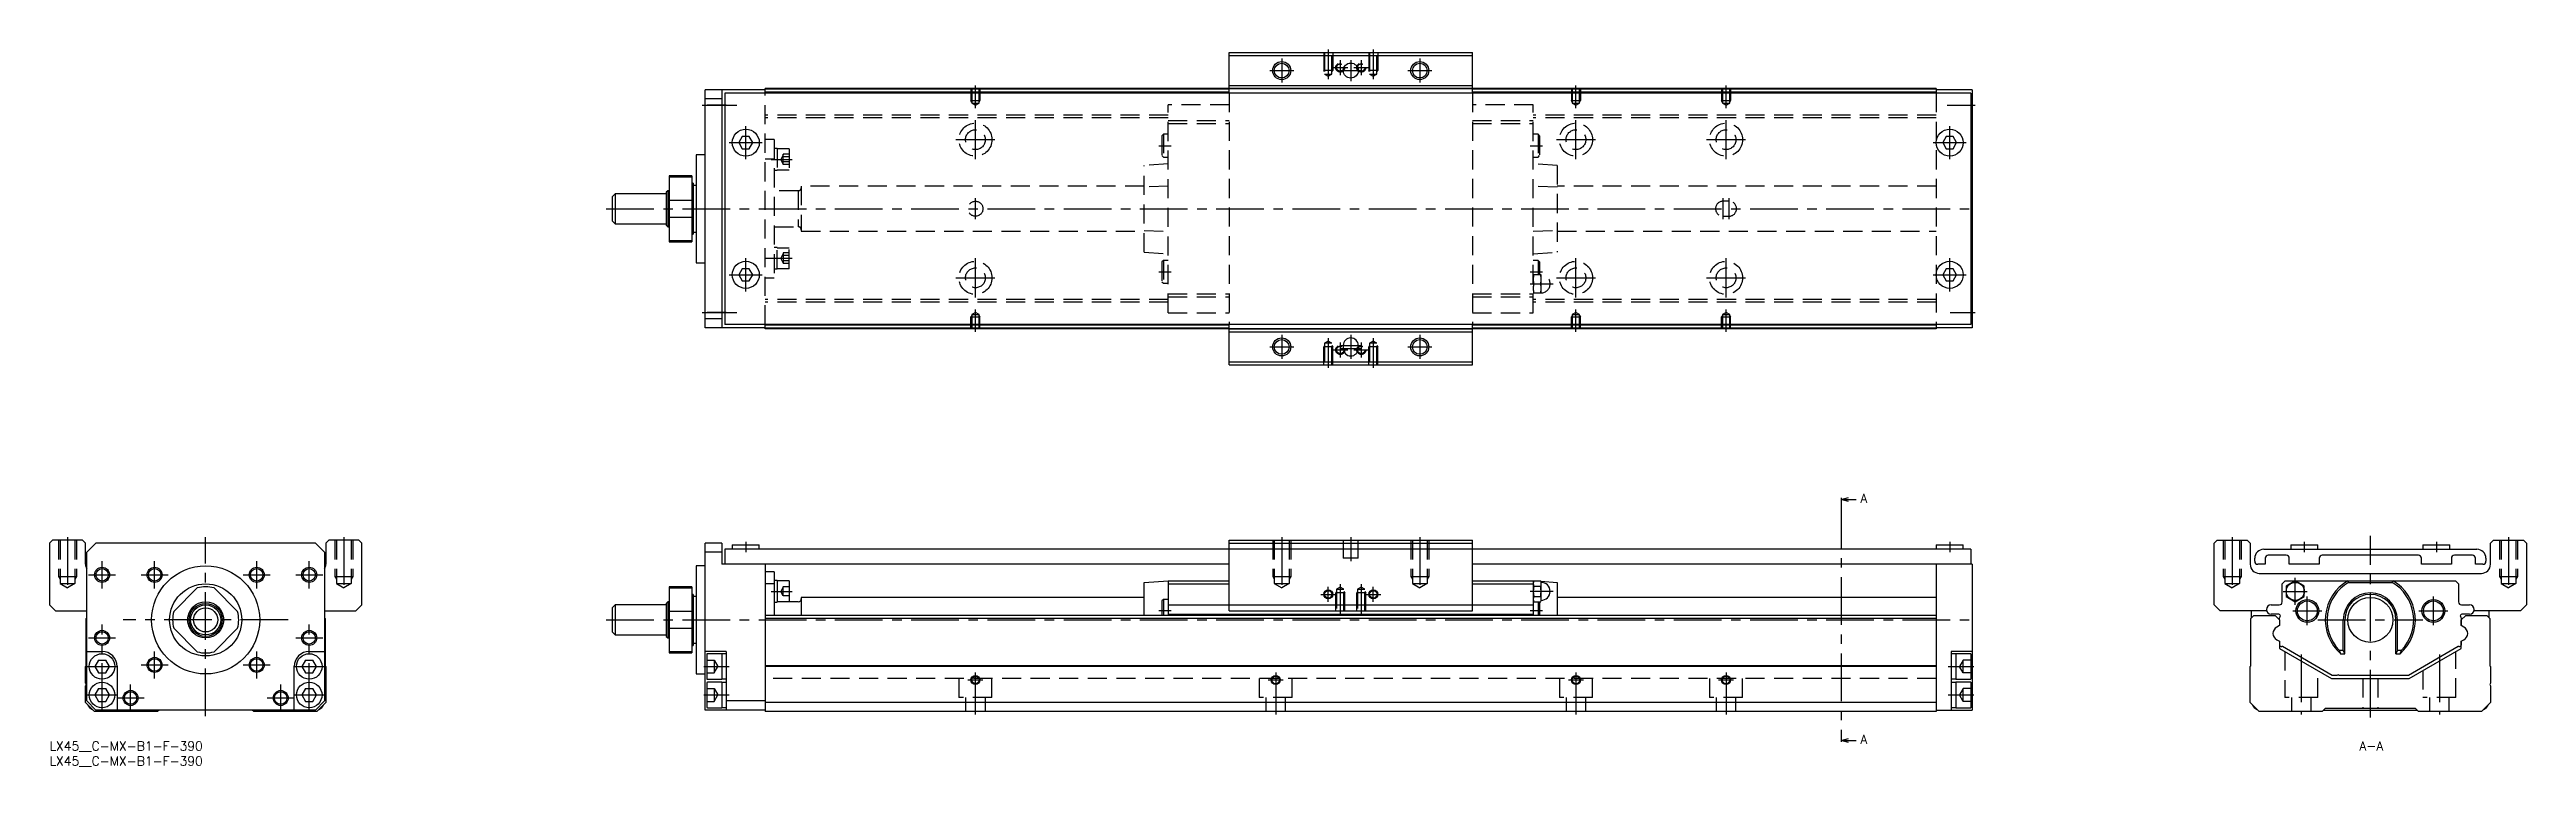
# Model space of a CAD drawing. Extents: x 0 to 825, y -8 to 230.
import ezdxf

# ---------------------------------------------------------------- set-up
doc = ezdxf.new("R2010")
doc.units = 0
doc.header["$LTSCALE"] = 0.5
doc.linetypes.add('CENTER', pattern=[50.8, 31.75, -6.35, 6.35, -6.35])
doc.linetypes.add('DASHED', pattern=[19.05, 12.7, -6.35])
for name, color, linetype in [('MSM_CENTER', 1, 'CENTER'), ('MSM_CONTINUOUS', 7, 'CONTINUOUS'), ('MSM_DASHED', 4, 'DASHED'), ('MSM_NARROW', 5, 'CONTINUOUS'), ('MSM_PART_NUMBER', 7, 'CONTINUOUS')]:
    doc.layers.add(name, color=color, linetype=linetype)
doc.styles.get("Standard").update_dxf_attribs({"font": 'txt.shx', "height": 3, "bigfont": 'bigfont.shx'})

# ---------------------------------------------------------------- blocks, each defined once
blk = doc.blocks.new('*U2')
at = {"layer": 'MSM_PART_NUMBER'}
blk.add_text('LX45__C-MX-B1-F-390', height=3, dxfattribs=at).set_placement((0, -3))
blk = doc.blocks.new('*U3')
at = {"layer": 'MSM_PART_NUMBER'}
blk.add_text('LX45__C-MX-B1-F-390', height=3, dxfattribs=at).set_placement((0, -8))

msp = doc.modelspace()

# ---------------------------------------------------------------- linework, layer by layer
at = {"layer": 'MSM_CENTER'}
for p, q in [((406.4, 223.38), (414.4, 223.38)), ((410.4, 227.38), (410.4, 219.38)), ((425.9, 230.38), (425.9, 220.47)), ((427.4, 224.38), (432.4, 224.38)), ((429.9, 226.88), (429.9, 221.88)), ((429.9, 223.38), (436.9, 223.38)), ((433.4, 226.88), (433.4, 219.88)), ((434.4, 224.38), (439.4, 224.38)), ((436.9, 226.88), (436.9, 221.88)), ((440.9, 230.38), (440.9, 220.47)), ((452.4, 223.38), (460.4, 223.38)), ((456.4, 227.38), (456.4, 219.38)), ((308.4, 210.87), (308.4, 218.38)), ((508.4, 210.87), (508.4, 218.38)), ((558.4, 210.87), (558.4, 218.38)), ((217.4, 211.88), (228.9, 211.88)), ((308.4, 193.88), (308.4, 206.88)), ((508.4, 193.88), (508.4, 206.88)), ((558.4, 193.88), (558.4, 206.88)), ((632.07, 211.88), (641.4, 211.88)), ((226.4, 199.38), (237.4, 199.38)), ((231.9, 193.88), (231.9, 204.88)), ((301.9, 200.38), (314.9, 200.38)), ((369.5, 198.38), (373.6, 198.38)), ((493.2, 198.38), (497.3, 198.38)), ((501.9, 200.38), (514.9, 200.38)), ((551.9, 200.38), (564.9, 200.38)), ((627.4, 199.38), (638.4, 199.38)), ((632.9, 193.88), (632.9, 204.88)), ((240.4, 193.83), (247.4, 193.83)), ((185.4, 177.38), (642.4, 177.38)), ((308.4, 173.88), (308.4, 180.88)), ((557.4, 173.88), (557.4, 180.88)), ((559.4, 173.88), (559.4, 180.88)), ((231.9, 149.88), (231.9, 160.88)), ((240.4, 160.92), (247.4, 160.92)), ((308.4, 147.88), (308.4, 160.88)), ((508.4, 147.88), (508.4, 160.88)), ((558.4, 147.88), (558.4, 160.88)), ((632.9, 149.88), (632.9, 160.88)), ((226.4, 155.38), (237.4, 155.38)), ((301.9, 154.38), (314.9, 154.38)), ((369.5, 156.38), (373.6, 156.38)), ((493.2, 156.38), (497.3, 156.38)), ((493.2, 152.38), (500.8, 152.38)), ((501.9, 154.38), (514.9, 154.38)), ((551.9, 154.38), (564.9, 154.38)), ((627.4, 155.38), (638.4, 155.38)), ((217.4, 142.88), (228.9, 142.88)), ((308.4, 136.38), (308.4, 143.89)), ((508.4, 136.38), (508.4, 143.89)), ((558.4, 136.38), (558.4, 143.89)), ((633.07, 142.88), (641.4, 142.88)), ((410.4, 135.38), (410.4, 127.38)), ((425.9, 134.29), (425.9, 124.38)), ((429.9, 132.88), (429.9, 127.88)), ((433.4, 135.38), (433.4, 127.38)), ((436.9, 132.88), (436.9, 127.88)), ((440.9, 134.29), (440.9, 124.38)), ((456.4, 135.38), (456.4, 127.38)), ((406.4, 131.38), (414.4, 131.38)), ((427.4, 130.38), (432.4, 130.38)), ((429.9, 131.88), (436.9, 131.88)), ((429.9, 130.88), (436.9, 130.88)), ((434.4, 130.38), (439.4, 130.38)), ((452.4, 131.38), (460.4, 131.38)), ((596.74, 80.12), (596.74, 0.88)), ((6, 68), (6, 50.25)), ((52, 8.5), (52, 68)), ((98, 68), (98, 50.25)), ((231.9, 66.5), (231.9, 63)), ((410.4, 68), (410.4, 50.18)), ((433.4, 68), (433.4, 60)), ((456.4, 68), (456.4, 50.18)), ((632.9, 66.5), (632.9, 63)), ((727, 68), (727, 50.18)), ((751, 66.5), (751, 63)), ((773, 8), (773, 68.5)), ((795, 66.5), (795, 63)), ((819, 68), (819, 50.18)), ((17.5, 51), (17.5, 60)), ((35, 51), (35, 60)), ((69, 51), (69, 60)), ((86.5, 51), (86.5, 60)), ((13, 55.5), (22, 55.5)), ((30.5, 55.5), (39.5, 55.5)), ((64.5, 55.5), (73.5, 55.5)), ((82, 55.5), (91, 55.5)), ((240.4, 50), (247.4, 50)), ((425.9, 46.5), (425.9, 51.5)), ((429.9, 52.41), (429.9, 42.5)), ((436.9, 52.41), (436.9, 42.5)), ((440.9, 46.5), (440.9, 51.5)), ((500.8, 50), (493.2, 50)), ((744, 50), (752, 50)), ((748, 45.54), (748, 54.46)), ((373.6, 43.5), (369.5, 43.5)), ((423.4, 49), (428.4, 49)), ((438.4, 49), (443.4, 49)), ((497.3, 43.5), (493.2, 43.5)), ((747.2, 43.5), (756.8, 43.5)), ((752, 38.7), (752, 48.3)), ((789.2, 43.5), (798.8, 43.5)), ((794, 38.7), (794, 48.3)), ((13, 34.5), (22, 34.5)), ((17.5, 10.25), (17.5, 39)), ((79.5, 40.5), (24.5, 40.5)), ((82, 34.5), (91, 34.5)), ((86.5, 10.25), (86.5, 39)), ((185.4, 40.5), (642.4, 40.5)), ((755.5, 40.5), (790.5, 40.5)), ((12.25, 25), (22.75, 25)), ((30.5, 25.5), (39.5, 25.5)), ((35, 21), (35, 30)), ((64.5, 25.5), (73.5, 25.5)), ((69, 21), (69, 30)), ((81.25, 25), (91.75, 25)), ((217.9, 25), (226.4, 25)), ((632.4, 25), (640.9, 25)), ((750, 28.97), (750, 9)), ((796, 28.97), (796, 9)), ((27, 10), (27, 19)), ((77, 10), (77, 19)), ((305.9, 20.5), (310.9, 20.5)), ((308.4, 9), (308.4, 23)), ((405.9, 20.5), (410.9, 20.5)), ((408.4, 23), (408.4, 9)), ((505.9, 20.5), (510.9, 20.5)), ((508.4, 23), (508.4, 9)), ((555.9, 20.5), (560.9, 20.5)), ((558.4, 23), (558.4, 9)), ((12.25, 15.5), (22.75, 15.5)), ((22.5, 14.5), (31.5, 14.5)), ((72.5, 14.5), (81.5, 14.5)), ((81.25, 15.5), (91.75, 15.5)), ((217.9, 15.5), (226.4, 15.5)), ((632.4, 15.5), (640.9, 15.5))]:
    msp.add_line(p, q, dxfattribs=at)
at = {"layer": 'MSM_CONTINUOUS'}
for p, q in [((392.9, 215.88), (392.9, 229.38)), ((392.9, 229.38), (473.9, 229.38)), ((392.9, 228.38), (473.9, 228.38)), ((473.9, 215.88), (473.9, 229.38)), ((238.4, 216.98), (218.4, 216.98)), ((218.4, 137.78), (218.4, 216.98)), ((223.9, 216.98), (223.9, 137.78)), ((639.9, 215.88), (224.9, 215.88)), ((224.9, 215.88), (224.9, 138.88)), ((628.4, 217.38), (238.4, 217.38)), ((238.4, 215.88), (238.4, 217.38)), ((392.9, 217.18), (238.4, 217.18)), ((392.9, 216.18), (238.4, 216.18)), ((392.9, 218.38), (473.9, 218.38)), ((392.9, 217.38), (473.9, 217.38)), ((628.4, 217.18), (473.9, 217.18)), ((628.4, 216.18), (473.9, 216.18)), ((628.4, 217.38), (628.4, 215.88)), ((640.4, 216.98), (628.4, 216.98)), ((639.9, 215.88), (639.9, 138.88)), ((640.4, 216.98), (640.4, 137.78)), ((223.9, 213.98), (218.4, 213.98)), ((230.74, 201.38), (229.59, 199.38)), ((229.59, 199.38), (230.74, 197.38)), ((233.05, 201.38), (230.74, 201.38)), ((234.2, 199.38), (233.05, 201.38)), ((233.05, 197.38), (234.2, 199.38)), ((631.74, 201.38), (630.59, 199.38)), ((630.59, 199.38), (631.74, 197.38)), ((634.05, 201.38), (631.74, 201.38)), ((635.2, 199.38), (634.05, 201.38)), ((634.05, 197.38), (635.2, 199.38)), ((215.4, 195.38), (215.4, 159.38)), ((218.4, 195.38), (215.4, 195.38)), ((230.74, 197.38), (233.05, 197.38)), ((631.74, 197.38), (634.05, 197.38)), ((188.4, 182.38), (187.4, 181.38)), ((188.4, 182.38), (188.4, 172.38)), ((205.4, 182.38), (188.4, 182.38)), ((205.9, 183.38), (205.4, 182.88)), ((205.4, 182.88), (205.4, 171.88)), ((205.9, 183.38), (205.9, 171.38)), ((206.4, 183.38), (205.9, 183.38)), ((213.9, 188.38), (206.4, 188.38)), ((206.4, 188.38), (206.4, 166.38)), ((206.4, 188.01), (213.9, 188.01)), ((213.9, 188.38), (213.9, 166.38)), ((214.4, 185.88), (213.9, 185.88)), ((214.4, 185.88), (214.4, 168.88)), ((215.4, 185.13), (214.4, 185.13)), ((187.4, 181.38), (187.4, 173.38)), ((187.4, 173.38), (188.4, 172.38)), ((213.9, 180.17), (206.4, 180.17)), ((206.4, 174.58), (213.9, 174.58)), ((188.4, 172.38), (205.4, 172.38)), ((205.4, 171.88), (205.9, 171.38)), ((205.9, 171.38), (206.4, 171.38)), ((213.9, 166.74), (206.4, 166.74)), ((206.4, 166.38), (213.9, 166.38)), ((213.9, 168.88), (214.4, 168.88)), ((214.4, 169.63), (215.4, 169.63)), ((215.4, 159.38), (218.4, 159.38)), ((230.74, 157.38), (229.59, 155.38)), ((233.05, 157.38), (230.74, 157.38)), ((234.2, 155.38), (233.05, 157.38)), ((631.74, 157.38), (630.59, 155.38)), ((634.05, 157.38), (631.74, 157.38)), ((635.2, 155.38), (634.05, 157.38)), ((229.59, 155.38), (230.74, 153.38)), ((230.74, 153.38), (233.05, 153.38)), ((233.05, 153.38), (234.2, 155.38)), ((630.59, 155.38), (631.74, 153.38)), ((631.74, 153.38), (634.05, 153.38)), ((634.05, 153.38), (635.2, 155.38)), ((223.9, 140.78), (218.4, 140.78)), ((238.4, 137.78), (218.4, 137.78)), ((639.9, 138.88), (224.9, 138.88)), ((238.4, 137.38), (238.4, 138.88)), ((392.9, 138.58), (238.4, 138.58)), ((392.9, 137.58), (238.4, 137.58)), ((628.4, 137.38), (238.4, 137.38)), ((392.9, 125.38), (392.9, 138.88)), ((392.9, 137.38), (473.9, 137.38)), ((392.9, 136.38), (473.9, 136.38)), ((473.9, 125.38), (473.9, 138.88)), ((628.4, 138.58), (473.9, 138.58)), ((628.4, 137.58), (473.9, 137.58)), ((628.4, 138.88), (628.4, 137.38)), ((640.4, 137.78), (628.4, 137.78)), ((392.9, 126.38), (473.9, 126.38)), ((392.9, 125.38), (473.9, 125.38)), ((430.9, 131.88), (430.9, 130.88)), ((435.9, 130.88), (435.9, 131.88)), ((596.74, 80.62), (599.24, 81.29)), ((596.74, 81.12), (596.74, 80.12)), ((596.74, 80.62), (601.74, 80.62)), ((599.24, 79.95), (596.74, 80.62)), ((1, 67), (0, 66)), ((0, 66), (0, 45.5)), ((11, 67), (1, 67)), ((12, 66), (11, 67)), ((12, 59), (12, 66)), ((15.4, 66), (12.4, 63)), ((88.6, 66), (15.4, 66)), ((91.6, 63), (88.6, 66)), ((93, 67), (92, 66)), ((92, 66), (92, 59)), ((103, 67), (93, 67)), ((104, 66), (103, 67)), ((104, 45.5), (104, 66)), ((223.9, 66), (218.4, 66)), ((218.4, 10.5), (218.4, 66)), ((223.9, 66), (223.9, 59)), ((392.9, 67), (473.9, 67)), ((392.9, 43.5), (392.9, 67)), ((392.9, 66), (473.9, 66)), ((473.9, 43.5), (473.9, 67)), ((721, 66), (722, 67)), ((721, 45.5), (721, 66)), ((722, 67), (732, 67)), ((732, 67), (733, 66)), ((733, 66), (733, 59)), ((813, 66), (814, 67)), ((813, 59), (813, 66)), ((814, 67), (824, 67)), ((824, 67), (825, 66)), ((825, 66), (825, 45.5)), ((12.4, 13.5), (12.4, 63)), ((91.6, 63), (91.6, 13.5)), ((218.4, 58.5), (215.4, 58.5)), ((215.4, 58.5), (215.4, 22.5)), ((223.9, 63), (218.4, 63)), ((392.9, 59), (223.9, 59)), ((224.9, 64), (224.9, 59)), ((639.9, 64), (224.9, 64)), ((227.4, 65.5), (227.4, 64)), ((227.4, 65.5), (236.4, 65.5)), ((236.4, 64), (236.4, 65.5)), ((238.4, 59), (238.4, 10)), ((640.4, 59), (473.9, 59)), ((628.4, 65.5), (628.4, 64)), ((628.4, 65.5), (637.4, 65.5)), ((628.4, 59), (628.4, 10)), ((637.4, 64), (637.4, 65.5)), ((639.9, 64), (639.9, 59)), ((640.4, 59), (640.4, 10.5)), ((734.5, 60), (734.5, 61)), ((738, 59), (735.5, 59)), ((737.5, 64), (808.5, 64)), ((738, 61), (738, 59)), ((745, 62), (739, 62)), ((746, 59), (746, 61)), ((756, 59), (746, 59)), ((746.5, 65.5), (755.5, 65.5)), ((746.5, 65.5), (746.5, 64)), ((755.5, 64), (755.5, 65.5)), ((756, 61), (756, 59)), ((789, 62), (757, 62)), ((790, 59), (790, 61)), ((800, 59), (790, 59)), ((790.5, 65.5), (799.5, 65.5)), ((790.5, 65.5), (790.5, 64)), ((799.5, 64), (799.5, 65.5)), ((800, 61), (800, 59)), ((807, 62), (801, 62)), ((808, 59), (808, 61)), ((810.5, 59), (808, 59)), ((811.5, 61), (811.5, 60)), ((41.36, 43.3), (49.2, 51.14)), ((54.8, 51.14), (62.64, 43.3)), ((213.9, 51.5), (206.4, 51.5)), ((206.4, 51.5), (206.4, 29.5)), ((206.4, 51.14), (213.9, 51.14)), ((213.9, 51.5), (213.9, 29.5)), ((241.4, 56.5), (238.4, 56.5)), ((241.4, 52.5), (238.4, 52.5)), ((241.4, 56.5), (241.4, 42)), ((242.4, 53.65), (241.4, 53.65)), ((242.4, 53.65), (242.4, 46.35)), ((246.4, 53.5), (242.4, 53.5)), ((246.4, 53.5), (246.4, 46.5)), ((364.6, 53), (372.6, 53.5)), ((364.6, 42), (364.6, 53)), ((372.6, 53.5), (392.9, 53.5)), ((372.6, 53.5), (372.6, 42)), ((372.6, 52.5), (392.9, 52.5)), ((473.9, 53.5), (494.2, 53.5)), ((473.9, 52.5), (494.2, 52.5)), ((494.2, 53.5), (494.77, 53.46)), ((494.2, 53.5), (494.2, 42)), ((494.32, 53.46), (494.2, 53)), ((494.2, 52.41), (494.2, 52.6)), ((494.32, 53.46), (496.67, 53.46)), ((494.32, 51.73), (496.67, 51.73)), ((496.8, 53), (496.67, 53.46)), ((496.7, 53.34), (502.2, 53)), ((496.8, 47), (496.8, 53)), ((502.2, 53), (502.2, 42)), ((736, 56), (810, 56)), ((743.65, 52.5), (744.65, 53.5)), ((743.65, 46.5), (743.65, 52.5)), ((744.65, 53.5), (801.35, 53.5)), ((748, 53.46), (745, 51.73)), ((745, 51.73), (745, 48.27)), ((751, 51.73), (748, 53.46)), ((751, 48.27), (751, 51.73)), ((765.51, 53.5), (765.76, 53)), ((765.76, 53), (780.23, 53)), ((780.23, 53), (780.48, 53.5)), ((801.35, 53.5), (802.35, 52.5)), ((802.35, 52.5), (802.35, 46.5)), ((0, 45.5), (2, 43.5)), ((2, 43.5), (12.4, 43.5)), ((91.6, 43.5), (102, 43.5)), ((102, 43.5), (104, 45.5)), ((188.4, 45.5), (187.4, 44.5)), ((187.4, 44.5), (187.4, 36.5)), ((205.4, 45.5), (188.4, 45.5)), ((188.4, 45.5), (188.4, 35.5)), ((205.9, 46.5), (205.4, 46)), ((205.4, 46), (205.4, 35)), ((206.4, 46.5), (205.9, 46.5)), ((205.9, 46.5), (205.9, 34.5)), ((213.9, 43.3), (206.4, 43.3)), ((214.4, 49), (213.9, 49)), ((214.4, 49), (214.4, 32)), ((215.4, 48.25), (214.4, 48.25)), ((628.4, 42), (238.4, 42)), ((241.4, 46.35), (242.4, 46.35)), ((249.4, 46.5), (242.4, 46.5)), ((250.4, 48), (250.4, 42)), ((364.6, 48), (250.4, 48)), ((371, 47.3), (370.5, 46.8)), ((370.5, 46.8), (370.5, 42)), ((372.6, 47.3), (371, 47.3)), ((371, 47.3), (371, 42)), ((372.6, 45.5), (494.2, 45.5)), ((372.6, 42.4), (494.2, 42.4)), ((392.9, 43.5), (473.9, 43.5)), ((494.2, 47), (494.32, 46.54)), ((494.32, 48.27), (496.67, 48.27)), ((494.32, 46.54), (496.67, 46.54)), ((495.8, 46.54), (495.8, 42)), ((496.3, 46.54), (496.3, 42)), ((496.67, 46.54), (496.8, 47)), ((628.4, 48), (502.2, 48)), ((723, 43.5), (721, 45.5)), ((738.46, 43.5), (723, 43.5)), ((733.2, 41), (734.2, 42)), ((733.4, 41.2), (733.4, 43.5)), ((734.2, 42), (741.25, 42)), ((739.95, 45.5), (742.65, 45.5)), ((742.25, 42.4), (739.95, 42.4)), ((741.25, 42), (742.75, 40.5)), ((745, 48.27), (748, 46.54)), ((748, 46.54), (751, 48.27)), ((803.25, 40.5), (804.75, 42)), ((803.35, 45.5), (806.05, 45.5)), ((806.05, 42.4), (803.75, 42.4)), ((804.75, 42), (811.8, 42)), ((823, 43.5), (807.53, 43.5)), ((811.8, 42), (812.8, 41)), ((812.6, 41.2), (812.6, 43.5)), ((825, 45.5), (823, 43.5)), ((12.2, 41), (12.4, 41.2)), ((12.2, 25.2), (12.2, 41)), ((49.2, 29.86), (41.36, 37.7)), ((62.64, 37.7), (54.8, 29.86)), ((91.6, 41.2), (91.8, 41)), ((91.8, 41), (91.8, 25.2)), ((187.4, 36.5), (188.4, 35.5)), ((188.4, 35.5), (205.4, 35.5)), ((205.4, 35), (205.9, 34.5)), ((205.9, 34.5), (206.4, 34.5)), ((206.4, 37.7), (213.9, 37.7)), ((628.4, 41), (238.4, 41)), ((733.2, 25.2), (733.2, 41)), ((742.75, 38.61), (741.85, 38.1)), ((741.85, 33.9), (742.75, 33.39)), ((742.7, 40.55), (742.7, 41.2)), ((742.75, 40.5), (742.75, 38.61)), ((742.75, 33.39), (742.75, 31)), ((764, 30.44), (764, 40.5)), ((764.5, 29.22), (764.5, 40.5)), ((781.5, 29.22), (781.5, 40.5)), ((782, 30.44), (782, 40.5)), ((803.3, 40.55), (803.25, 40.5)), ((803.25, 40.5), (803.25, 38.61)), ((803.25, 38.61), (803.25, 40.5)), ((804.14, 38.1), (803.25, 38.61)), ((803.25, 33.39), (804.14, 33.9)), ((803.25, 33.39), (803.25, 32.13)), ((803.25, 31), (803.25, 33.39)), ((803.3, 41.2), (803.3, 40.55)), ((812.8, 41), (812.8, 25.2)), ((12, 25), (12.2, 25.2)), ((12, 19.4), (12, 25)), ((12.4, 30), (17.5, 30)), ((16.27, 27.12), (15.05, 25)), ((15.05, 25), (16.27, 22.88)), ((16.27, 27.12), (18.73, 27.12)), ((19.95, 25), (18.73, 27.12)), ((18.73, 22.88), (19.95, 25)), ((22.5, 25), (22.5, 10.5)), ((81.5, 10.5), (81.5, 25)), ((85.27, 27.12), (84.05, 25)), ((84.05, 25), (85.27, 22.88)), ((85.27, 27.12), (87.73, 27.12)), ((86.5, 30), (91.6, 30)), ((88.95, 25), (87.73, 27.12)), ((87.73, 22.88), (88.95, 25)), ((91.8, 25.2), (92, 25)), ((92, 25), (92, 13)), ((213.9, 29.86), (206.4, 29.86)), ((206.4, 29.5), (213.9, 29.5)), ((213.9, 32), (214.4, 32)), ((214.4, 32.75), (215.4, 32.75)), ((225.4, 30), (218.4, 30)), ((218.9, 29), (218.9, 21)), ((223.9, 29.25), (219.15, 29.25)), ((223.9, 29.25), (223.9, 20.75)), ((225.4, 29.15), (223.9, 29.15)), ((225.4, 30), (225.4, 10.5)), ((628.4, 25.2), (238.4, 25.2)), ((628.4, 25), (238.4, 25)), ((633.4, 30), (633.4, 10.5)), ((640.4, 30), (633.4, 30)), ((634.9, 29.15), (633.4, 29.15)), ((639.9, 29.25), (634.9, 29.25)), ((634.9, 29.25), (634.9, 20.75)), ((639.9, 29.25), (639.9, 20.75)), ((733, 25), (733.2, 25.2)), ((733, 13), (733, 25)), ((742.75, 31), (760.07, 21)), ((743.7, 31.61), (743.5, 31.61)), ((760.33, 22), (743.7, 31.61)), ((762.63, 30.44), (764, 30.44)), ((763.11, 29.22), (764.5, 29.22)), ((764.5, 29.22), (764, 30.44)), ((782, 30.44), (781.5, 29.22)), ((781.5, 29.22), (782.88, 29.22)), ((782, 30.44), (783.36, 30.44)), ((802.3, 31.61), (785.66, 22)), ((785.93, 21), (803.25, 31)), ((802.5, 31.61), (802.3, 31.61)), ((812.8, 25.2), (813, 25)), ((813, 25), (813, 19.4)), ((12, 13), (12, 18.6)), ((16.27, 17.62), (15.05, 15.5)), ((16.27, 22.88), (18.73, 22.88)), ((16.27, 17.62), (18.73, 17.62)), ((19.95, 15.5), (18.73, 17.62)), ((85.27, 17.62), (84.05, 15.5)), ((85.27, 22.88), (87.73, 22.88)), ((85.27, 17.62), (87.73, 17.62)), ((88.95, 15.5), (87.73, 17.62)), ((215.4, 22.5), (218.4, 22.5)), ((218.9, 19.5), (218.9, 11.5)), ((219.15, 20.75), (223.9, 20.75)), ((223.9, 19.75), (219.15, 19.75)), ((223.9, 20.85), (225.4, 20.85)), ((223.9, 19.75), (223.9, 11.25)), ((225.4, 19.65), (223.9, 19.65)), ((633.4, 20.85), (634.9, 20.85)), ((634.9, 19.65), (633.4, 19.65)), ((634.9, 20.75), (639.9, 20.75)), ((639.9, 19.75), (634.9, 19.75)), ((634.9, 19.75), (634.9, 11.25)), ((639.9, 19.75), (639.9, 11.25)), ((760.07, 21), (785.93, 21)), ((761.85, 22), (760.33, 22)), ((785.66, 22), (762.65, 22)), ((813, 18.6), (813, 13)), ((15, 10), (12, 13)), ((15.4, 10.5), (12.4, 13.5)), ((36, 10), (15, 10)), ((15.05, 15.5), (16.27, 13.38)), ((88.6, 10.5), (15.4, 10.5)), ((16.27, 13.38), (18.73, 13.38)), ((18.73, 13.38), (19.95, 15.5)), ((36.5, 10.5), (36, 10)), ((68, 10), (67.5, 10.5)), ((89, 10), (68, 10)), ((84.05, 15.5), (85.27, 13.38)), ((85.27, 13.38), (87.73, 13.38)), ((87.73, 13.38), (88.95, 15.5)), ((91.6, 13.5), (88.6, 10.5)), ((92, 13), (89, 10)), ((238.4, 10.5), (218.4, 10.5)), ((219.15, 11.25), (223.9, 11.25)), ((223.9, 11.35), (225.4, 11.35)), ((238.4, 13.5), (225.4, 13.5)), ((628.4, 13), (238.4, 13)), ((628.4, 10), (238.4, 10)), ((628.4, 10.5), (640.4, 10.5)), ((633.4, 11.35), (634.9, 11.35)), ((634.9, 11.25), (639.9, 11.25)), ((736, 10), (733, 13)), ((757, 10), (736, 10)), ((758, 11), (757, 10)), ((757.5, 10.5), (788.5, 10.5)), ((788, 11), (758, 11)), ((789, 10), (788, 11)), ((810, 10), (789, 10)), ((813, 13), (810, 10)), ((596.74, 0.38), (599.24, 1.05)), ((596.74, 0.88), (596.74, -0.12)), ((596.74, 0.38), (601.74, 0.38)), ((599.24, -0.29), (596.74, 0.38))]:
    msp.add_line(p, q, dxfattribs=at)
for centre, radius in [((410.4, 223.38), 2.46), ((433.4, 223.38), 2.5), ((456.4, 223.38), 2.46), ((231.9, 199.38), 4.5), ((632.9, 199.38), 4.5), ((231.9, 155.38), 4.5), ((632.9, 155.38), 4.5), ((410.4, 131.38), 2.46), ((456.4, 131.38), 2.46), ((52, 40.5), 18), ((17.5, 55.5), 2.07), ((35, 55.5), 2.07), ((52, 40.5), 12), ((69, 55.5), 2.07), ((86.5, 55.5), 2.07), ((425.9, 49), 1.23), ((440.9, 49), 1.23), ((748, 50), 3), ((52, 40.5), 6), ((52, 40.5), 5.5), ((52, 40.5), 5), ((52, 40.5), 4), ((752, 43.5), 3.8), ((752, 43.5), 3.3), ((773, 40.5), 7.5), ((794, 43.5), 3.8), ((794, 43.5), 3.3), ((17.5, 34.5), 2.07), ((86.5, 34.5), 2.07), ((17.5, 25), 4.25), ((35, 25.5), 2.07), ((69, 25.5), 2.07), ((86.5, 25), 4.25), ((17.5, 15.5), 4.25), ((27, 14.5), 2.07), ((77, 14.5), 2.07), ((86.5, 15.5), 4.25), ((308.4, 20.5), 1.23), ((408.4, 20.5), 1.23), ((508.4, 20.5), 1.23), ((558.4, 20.5), 1.23)]:
    msp.add_circle(centre, radius, dxfattribs=at)
for centre, radius, start, end in [((433.4, 131.88), 2.5, 0, 180), ((433.4, 130.88), 2.5, 180, 0), ((15, 59), 3, 180, 209.92525), ((89, 59), 3, 330.07238, 0), ((736, 59), 3, 180, 270), ((737.5, 61), 3, 90, 180), ((735.5, 60), 1, 180, 270), ((739, 61), 1, 90, 180), ((745, 61), 1, 0, 90), ((757, 61), 1, 90, 180), ((789, 61), 1, 0, 90), ((801, 61), 1, 90, 180), ((807, 61), 1, 0, 90), ((808.5, 61), 3, 0, 90), ((810, 59), 3, 270, 0), ((810.5, 60), 1, 270, 0), ((52, 40.5), 11, 75.27264, 104.72736), ((497.23, 52.6), 3.04, 163.45204, 196.54796), ((506.32, 50), 12.12, 171.78679, 188.21321), ((493.72, 52.6), 3.08, 343.65711, 16.34289), ((484.67, 50), 12.12, 351.78679, 8.21321), ((496.8, 50), 3, 270, 90), ((773, 40.5), 15, 119.92643, 228.76392), ((773, 40.5), 14.44, 120.05097, 224.15139), ((773, 40.5), 9, 0, 180), ((773, 40.5), 14.44, 315.84861, 59.94903), ((773, 40.5), 15, 311.23608, 60.07357), ((52, 40.5), 11, 165.27264, 194.72736), ((52, 40.5), 11, 345.27264, 14.72736), ((249.4, 47.5), 1, 270, 0), ((497.27, 47.4), 3.08, 163.65711, 196.34289), ((493.72, 47.4), 3.08, 343.65711, 16.34289), ((739.95, 43.95), 1.55, 90, 270), ((742.25, 41.4), 1, 30.09191, 90), ((742.65, 46.5), 1, 270, 0), ((743.5, 41.2), 0.8, 118.74892, 180), ((773, 40.5), 8.5, 0, 180), ((803.35, 46.5), 1, 180, 270), ((803.75, 41.4), 1, 90, 149.90809), ((802.5, 41.2), 0.8, 0, 61.25108), ((806.05, 43.95), 1.55, 270, 90), ((743.15, 35.85), 2.6, 120.00003, 176.58933), ((743.15, 36.15), 2.6, 183.41067, 239.99996), ((802.84, 35.85), 2.6, 3.41067, 59.99996), ((802.84, 36.15), 2.6, 300.00004, 356.58933), ((17.5, 25), 5, 0, 90), ((52, 40.5), 11, 255.27264, 284.72736), ((86.5, 25), 5, 90, 180), ((219.15, 29), 0.25, 90, 180), ((743.5, 32.41), 0.8, 200.36413, 270), ((775.22, 34.62), 13.26, 198.36858, 204.03004), ((770.7, 34.65), 13.33, 335.98509, 341.61629), ((802.5, 32.41), 0.8, 270, 339.62763), ((11.7, 19), 0.5, 306.8699, 53.1301), ((219.15, 21), 0.25, 180, 270), ((219.15, 19.5), 0.25, 90, 180), ((762.25, 21.7), 0.5, 36.8699, 143.1301), ((813.3, 19), 0.5, 126.8699, 233.1301), ((15.4, 13.5), 3, 201.81505, 248.18495), ((88.6, 13.5), 3, 291.81368, 338.18632), ((219.15, 11.5), 0.25, 180, 270), ((736.4, 13.5), 3, 201.81368, 248.18632), ((809.6, 13.5), 3, 291.81505, 338.18495)]:
    msp.add_arc(centre, radius, start, end, dxfattribs=at)
at = {"layer": 'MSM_DASHED'}
for p, q in [((424.4, 229.38), (424.4, 223.38)), ((427.4, 223.38), (424.4, 223.38)), ((424.67, 222.91), (424.4, 223.38)), ((424.67, 229.38), (424.67, 222.18)), ((427.13, 222.18), (427.13, 229.38)), ((427.13, 222.91), (427.4, 223.38)), ((427.4, 229.38), (427.4, 223.38)), ((439.4, 229.38), (439.4, 223.38)), ((442.4, 223.38), (439.4, 223.38)), ((439.67, 222.91), (439.4, 223.38)), ((439.67, 229.38), (439.67, 222.18)), ((442.13, 222.18), (442.13, 229.38)), ((442.13, 222.91), (442.4, 223.38)), ((442.4, 229.38), (442.4, 223.38)), ((238.4, 138.88), (238.4, 215.88)), ((306.9, 217.38), (306.9, 213.38)), ((307.17, 217.38), (307.17, 212.58)), ((309.63, 212.58), (309.63, 217.38)), ((309.9, 217.38), (309.9, 213.38)), ((392.9, 215.88), (392.9, 138.88)), ((424.67, 222.18), (427.13, 222.18)), ((424.67, 222.18), (425.9, 221.47)), ((425.9, 221.47), (427.13, 222.18)), ((439.67, 222.18), (442.13, 222.18)), ((439.67, 222.18), (440.9, 221.47)), ((440.9, 221.47), (442.13, 222.18)), ((473.9, 215.88), (473.9, 138.88)), ((506.9, 217.38), (506.9, 213.38)), ((507.17, 217.38), (507.17, 212.58)), ((509.63, 212.58), (509.63, 217.38)), ((509.9, 217.38), (509.9, 213.38)), ((556.9, 217.38), (556.9, 213.38)), ((557.17, 217.38), (557.17, 212.58)), ((559.63, 212.58), (559.63, 217.38)), ((559.9, 217.38), (559.9, 213.38)), ((628.4, 215.88), (628.4, 138.88)), ((225.4, 211.88), (218.4, 211.88)), ((372.6, 208.52), (238.4, 208.52)), ((372.6, 207.63), (238.4, 207.63)), ((306.9, 213.38), (309.9, 213.38)), ((307.17, 212.91), (306.9, 213.38)), ((307.17, 212.58), (308.4, 211.87)), ((307.17, 212.58), (309.63, 212.58)), ((308.4, 211.87), (309.63, 212.58)), ((309.63, 212.91), (309.9, 213.38)), ((392.9, 211.98), (372.6, 211.98)), ((372.6, 142.78), (372.6, 211.98)), ((372.6, 206.73), (392.9, 206.73)), ((494.2, 211.98), (473.9, 211.98)), ((473.9, 206.73), (494.2, 206.73)), ((494.2, 142.78), (494.2, 211.98)), ((628.4, 208.52), (494.2, 208.52)), ((628.4, 207.63), (494.2, 207.63)), ((506.9, 213.38), (509.9, 213.38)), ((507.17, 212.91), (506.9, 213.38)), ((507.17, 212.58), (509.63, 212.58)), ((507.17, 212.58), (508.4, 211.87)), ((508.4, 211.87), (509.63, 212.58)), ((509.63, 212.91), (509.9, 213.38)), ((556.9, 213.38), (559.9, 213.38)), ((557.17, 212.91), (556.9, 213.38)), ((557.17, 212.58), (559.63, 212.58)), ((557.17, 212.58), (558.4, 211.87)), ((558.4, 211.87), (559.63, 212.58)), ((559.63, 212.91), (559.9, 213.38)), ((241.4, 200.38), (238.4, 200.38)), ((241.4, 200.38), (241.4, 154.38)), ((371, 202.18), (370.5, 201.68)), ((370.5, 201.68), (370.5, 195.08)), ((371, 202.18), (371, 194.58)), ((372.6, 202.18), (371, 202.18)), ((372.6, 205.73), (392.9, 205.73)), ((473.9, 205.73), (494.2, 205.73)), ((495.8, 202.18), (494.2, 202.18)), ((496.3, 201.68), (495.8, 202.18)), ((495.8, 202.18), (495.8, 194.58)), ((496.3, 201.68), (496.3, 195.08)), ((241.4, 193.9), (238.4, 193.9)), ((242.4, 197.48), (241.4, 197.48)), ((241.4, 190.18), (242.4, 190.18)), ((242.4, 197.48), (242.4, 190.18)), ((246.4, 197.33), (242.4, 197.33)), ((242.4, 190.33), (246.4, 190.33)), ((244.4, 195.33), (243.53, 193.83)), ((244.4, 192.33), (243.53, 193.83)), ((244.4, 192.1), (244.4, 195.56)), ((246.4, 195.56), (244.4, 195.56)), ((246.4, 194.7), (244.4, 194.7)), ((246.4, 192.96), (244.4, 192.96)), ((246.4, 192.1), (244.4, 192.1)), ((246.4, 197.33), (246.4, 190.33)), ((372.6, 192.38), (364.6, 191.82)), ((364.6, 162.93), (364.6, 191.82)), ((370.5, 195.08), (371, 194.58)), ((371, 194.58), (372.6, 194.58)), ((494.2, 194.58), (495.8, 194.58)), ((502.2, 191.82), (494.2, 192.38)), ((495.8, 194.58), (496.3, 195.08)), ((502.2, 191.82), (502.2, 162.93)), ((249.4, 183.38), (241.4, 183.38)), ((249.4, 183.38), (249.4, 171.38)), ((250.4, 184.88), (250.4, 169.88)), ((364.6, 184.88), (250.4, 184.88)), ((372.6, 184.86), (364.6, 184.61)), ((502.2, 184.61), (494.2, 184.86)), ((628.4, 184.88), (502.2, 184.88)), ((559.4, 179.88), (557.4, 179.88)), ((557.4, 174.88), (559.4, 174.88)), ((241.4, 171.38), (249.4, 171.38)), ((250.4, 169.88), (364.6, 169.88)), ((364.6, 170.14), (372.6, 169.89)), ((494.2, 169.89), (502.2, 170.14)), ((502.2, 169.88), (628.4, 169.88)), ((241.4, 160.85), (238.4, 160.85)), ((241.4, 164.57), (242.4, 164.57)), ((242.4, 157.27), (241.4, 157.27)), ((242.4, 157.27), (242.4, 164.57)), ((242.4, 164.42), (246.4, 164.42)), ((246.4, 157.42), (242.4, 157.42)), ((244.4, 162.42), (243.53, 160.92)), ((244.4, 159.42), (243.53, 160.92)), ((244.4, 162.65), (244.4, 159.19)), ((246.4, 162.65), (244.4, 162.65)), ((246.4, 161.79), (244.4, 161.79)), ((246.4, 160.05), (244.4, 160.05)), ((246.4, 159.19), (244.4, 159.19)), ((246.4, 157.42), (246.4, 164.42)), ((364.6, 162.93), (372.6, 162.38)), ((371, 160.18), (370.5, 159.68)), ((370.5, 159.68), (370.5, 153.08)), ((372.6, 160.18), (371, 160.18)), ((371, 160.18), (371, 152.58)), ((494.2, 162.38), (502.2, 162.93)), ((495.8, 160.18), (494.2, 160.18)), ((496.3, 159.68), (495.8, 160.18)), ((495.8, 160.18), (495.8, 155.38)), ((496.3, 159.68), (496.3, 155.38)), ((238.4, 154.38), (241.4, 154.38)), ((370.5, 153.08), (371, 152.58)), ((371, 152.58), (372.6, 152.58)), ((372.6, 149.03), (392.9, 149.03)), ((473.9, 149.03), (494.2, 149.03)), ((496.8, 155.38), (494.2, 155.38)), ((494.2, 149.38), (496.8, 149.38)), ((494.32, 152.38), (496.67, 152.38)), ((496.8, 149.38), (496.8, 155.38)), ((225.4, 142.88), (218.4, 142.88)), ((372.6, 147.13), (238.4, 147.13)), ((372.6, 146.23), (238.4, 146.23)), ((307.17, 141.84), (306.9, 141.38)), ((306.9, 137.38), (306.9, 141.38)), ((306.9, 141.38), (309.9, 141.38)), ((308.4, 142.89), (307.17, 142.18)), ((307.17, 142.18), (307.17, 137.38)), ((307.17, 142.18), (309.63, 142.18)), ((309.63, 142.18), (308.4, 142.89)), ((309.63, 137.38), (309.63, 142.18)), ((309.63, 141.84), (309.9, 141.38)), ((309.9, 137.38), (309.9, 141.38)), ((372.6, 148.03), (392.9, 148.03)), ((372.6, 142.78), (392.9, 142.78)), ((473.9, 148.03), (494.2, 148.03)), ((473.9, 142.78), (494.2, 142.78)), ((628.4, 147.13), (494.2, 147.13)), ((628.4, 146.23), (494.2, 146.23)), ((507.17, 141.84), (506.9, 141.38)), ((506.9, 141.38), (509.9, 141.38)), ((506.9, 137.38), (506.9, 141.38)), ((508.4, 142.89), (507.17, 142.18)), ((507.17, 142.18), (509.63, 142.18)), ((507.17, 142.18), (507.17, 137.38)), ((509.63, 142.18), (508.4, 142.89)), ((509.63, 137.38), (509.63, 142.18)), ((509.63, 141.84), (509.9, 141.38)), ((509.9, 137.38), (509.9, 141.38)), ((557.17, 141.84), (556.9, 141.38)), ((556.9, 141.38), (559.9, 141.38)), ((556.9, 137.38), (556.9, 141.38)), ((558.4, 142.89), (557.17, 142.18)), ((557.17, 142.18), (559.63, 142.18)), ((557.17, 142.18), (557.17, 137.38)), ((559.63, 142.18), (558.4, 142.89)), ((559.63, 137.38), (559.63, 142.18)), ((559.63, 141.84), (559.9, 141.38)), ((559.9, 137.38), (559.9, 141.38)), ((425.9, 133.29), (424.67, 132.58)), ((427.13, 132.58), (424.67, 132.58)), ((424.67, 132.58), (424.67, 125.38)), ((427.13, 132.58), (425.9, 133.29)), ((427.13, 125.38), (427.13, 132.58)), ((440.9, 133.29), (439.67, 132.58)), ((442.13, 132.58), (439.67, 132.58)), ((439.67, 132.58), (439.67, 125.38)), ((442.13, 132.58), (440.9, 133.29)), ((442.13, 125.38), (442.13, 132.58)), ((424.67, 131.84), (424.4, 131.38)), ((427.4, 131.38), (424.4, 131.38)), ((424.4, 125.38), (424.4, 131.38)), ((427.13, 131.84), (427.4, 131.38)), ((427.4, 125.38), (427.4, 131.38)), ((439.67, 131.84), (439.4, 131.38)), ((442.4, 131.38), (439.4, 131.38)), ((439.4, 125.38), (439.4, 131.38)), ((442.13, 131.84), (442.4, 131.38)), ((442.4, 125.38), (442.4, 131.38)), ((3, 67), (3, 55)), ((3.54, 67), (3.54, 52.6)), ((8.46, 67), (8.46, 52.6)), ((9, 67), (9, 55)), ((95, 67), (95, 55)), ((95.54, 67), (95.54, 52.6)), ((100.46, 67), (100.46, 52.6)), ((101, 67), (101, 55)), ((407.4, 67), (407.4, 55)), ((407.94, 67), (407.94, 52.6)), ((412.85, 67), (412.85, 52.6)), ((413.4, 67), (413.4, 55)), ((430.9, 67), (430.9, 61)), ((435.9, 61), (435.9, 67)), ((453.4, 67), (453.4, 55)), ((453.94, 67), (453.94, 52.6)), ((458.85, 67), (458.85, 52.6)), ((459.4, 67), (459.4, 55)), ((724, 67), (724, 55)), ((724.54, 67), (724.54, 52.6)), ((729.45, 67), (729.45, 52.6)), ((730, 67), (730, 55)), ((816, 67), (816, 55)), ((816.54, 67), (816.54, 52.6)), ((821.45, 67), (821.45, 52.6)), ((822, 67), (822, 55)), ((435.9, 61), (430.9, 61)), ((3, 55), (9, 55)), ((3, 55), (3.54, 54.06)), ((3.54, 52.6), (8.46, 52.6)), ((3.54, 52.6), (6, 51.18)), ((8.46, 52.6), (6, 51.18)), ((9, 55), (8.46, 54.06)), ((95, 55), (101, 55)), ((95, 55), (95.54, 54.06)), ((95.54, 52.6), (100.46, 52.6)), ((95.54, 52.6), (98, 51.18)), ((100.46, 52.6), (98, 51.18)), ((101, 55), (100.46, 54.06)), ((244.4, 51.5), (243.53, 50)), ((244.4, 48.5), (243.53, 50)), ((244.4, 48.5), (244.4, 51.5)), ((246.4, 51.5), (244.4, 51.5)), ((244.4, 50), (246.4, 50)), ((407.4, 55), (413.4, 55)), ((407.4, 55), (407.94, 54.06)), ((407.94, 52.6), (412.85, 52.6)), ((407.94, 52.6), (410.4, 51.18)), ((412.85, 52.6), (410.4, 51.18)), ((413.4, 55), (412.85, 54.06)), ((428.67, 49.97), (428.4, 49.5)), ((431.4, 49.5), (428.4, 49.5)), ((428.4, 43.5), (428.4, 49.5)), ((429.9, 51.41), (428.67, 50.7)), ((428.67, 50.7), (428.67, 43.5)), ((428.67, 50.7), (431.13, 50.7)), ((431.13, 50.7), (429.9, 51.41)), ((431.13, 43.5), (431.13, 50.7)), ((431.13, 49.97), (431.4, 49.5)), ((431.4, 43.5), (431.4, 49.5)), ((435.67, 49.97), (435.4, 49.5)), ((438.4, 49.5), (435.4, 49.5)), ((435.4, 43.5), (435.4, 49.5)), ((436.9, 51.41), (435.67, 50.7)), ((435.67, 50.7), (435.67, 43.5)), ((435.67, 50.7), (438.13, 50.7)), ((438.13, 50.7), (436.9, 51.41)), ((438.13, 43.5), (438.13, 50.7)), ((438.13, 49.97), (438.4, 49.5)), ((438.4, 43.5), (438.4, 49.5)), ((453.4, 55), (459.4, 55)), ((453.4, 55), (453.94, 54.06)), ((453.94, 52.6), (458.85, 52.6)), ((453.94, 52.6), (456.4, 51.18)), ((458.85, 52.6), (456.4, 51.18)), ((459.4, 55), (458.85, 54.06)), ((724, 55), (730, 55)), ((724, 55), (724.54, 54.06)), ((724.54, 52.6), (729.45, 52.6)), ((724.54, 52.6), (727, 51.18)), ((729.45, 52.6), (727, 51.18)), ((730, 55), (729.45, 54.06)), ((816, 55), (822, 55)), ((816, 55), (816.54, 54.06)), ((816.54, 52.6), (821.45, 52.6)), ((816.54, 52.6), (819, 51.18)), ((821.45, 52.6), (819, 51.18)), ((822, 55), (821.45, 54.06)), ((246.4, 48.5), (244.4, 48.5)), ((218.9, 27.12), (221.4, 27.12)), ((218.9, 25), (221.4, 25)), ((221.4, 27.12), (221.4, 22.88)), ((221.4, 27.12), (222.62, 25)), ((221.4, 22.88), (222.62, 25)), ((637.4, 27.12), (636.17, 25)), ((637.4, 22.88), (636.17, 25)), ((637.4, 22.88), (637.4, 27.12)), ((639.9, 27.12), (637.4, 27.12)), ((637.4, 25), (639.9, 25)), ((744.5, 29.99), (744.5, 14.7)), ((801.5, 14.7), (801.5, 29.99)), ((218.9, 22.88), (221.4, 22.88)), ((218.9, 17.62), (221.4, 17.62)), ((221.4, 17.62), (221.4, 13.38)), ((221.4, 17.62), (222.62, 15.5)), ((628.4, 21), (238.4, 21)), ((302.9, 21), (302.9, 14.7)), ((313.9, 14.7), (313.9, 21)), ((402.9, 21), (402.9, 14.7)), ((413.9, 14.7), (413.9, 21)), ((502.9, 21), (502.9, 14.7)), ((513.9, 14.7), (513.9, 21)), ((552.9, 21), (552.9, 14.7)), ((563.9, 14.7), (563.9, 21)), ((637.4, 17.62), (636.17, 15.5)), ((639.9, 22.88), (637.4, 22.88)), ((637.4, 13.38), (637.4, 17.62)), ((639.9, 17.62), (637.4, 17.62)), ((755.5, 14.7), (755.5, 23.64)), ((770.5, 21), (770.5, 11)), ((775.5, 21), (775.5, 11)), ((790.5, 23.64), (790.5, 14.7)), ((218.9, 15.5), (221.4, 15.5)), ((218.9, 13.38), (221.4, 13.38)), ((221.4, 13.38), (222.62, 15.5)), ((313.9, 14.7), (302.9, 14.7)), ((305.1, 14.7), (305.1, 10)), ((311.7, 10), (311.7, 14.7)), ((413.9, 14.7), (402.9, 14.7)), ((405.1, 14.7), (405.1, 10)), ((411.7, 10), (411.7, 14.7)), ((513.9, 14.7), (502.9, 14.7)), ((505.1, 14.7), (505.1, 10)), ((511.7, 10), (511.7, 14.7)), ((563.9, 14.7), (552.9, 14.7)), ((555.1, 14.7), (555.1, 10)), ((561.7, 10), (561.7, 14.7)), ((637.4, 13.38), (636.17, 15.5)), ((637.4, 15.5), (639.9, 15.5)), ((639.9, 13.38), (637.4, 13.38)), ((755.5, 14.7), (744.5, 14.7)), ((746.7, 14.7), (746.7, 10)), ((753.3, 10), (753.3, 14.7)), ((801.5, 14.7), (790.5, 14.7)), ((792.7, 14.7), (792.7, 10)), ((799.3, 10), (799.3, 14.7))]:
    msp.add_line(p, q, dxfattribs=at)
for centre, radius in [((429.9, 224.38), 1.5), ((429.9, 224.38), 1.23), ((436.9, 224.38), 1.5), ((436.9, 224.38), 1.23), ((308.4, 200.38), 5.5), ((308.4, 200.38), 3.3), ((508.4, 200.38), 5.5), ((508.4, 200.38), 3.3), ((558.4, 200.38), 5.5), ((558.4, 200.38), 3.3), ((308.4, 177.38), 2.5), ((308.4, 154.38), 5.5), ((308.4, 154.38), 3.3), ((508.4, 154.38), 5.5), ((508.4, 154.38), 3.3), ((558.4, 154.38), 5.5), ((558.4, 154.38), 3.3), ((429.9, 130.38), 1.5), ((429.9, 130.38), 1.23), ((436.9, 130.38), 1.5), ((436.9, 130.38), 1.23)]:
    msp.add_circle(centre, radius, dxfattribs=at)
for centre, radius, start, end in [((249.4, 184.38), 1, 270, 0), ((557.4, 177.38), 2.5, 90, 270), ((559.4, 177.38), 2.5, 270, 90), ((249.4, 170.38), 1, 0, 90), ((503.3, 153.88), 9.11, 170.5216, 189.4784), ((503.3, 150.88), 9.11, 170.5216, 189.4784), ((487.69, 153.88), 9.11, 350.5216, 9.4784), ((487.69, 150.88), 9.11, 350.5216, 9.4784), ((496.8, 152.38), 3, 270, 90)]:
    msp.add_arc(centre, radius, start, end, dxfattribs=at)
at = {"layer": 'MSM_NARROW'}
msp.add_line((439.67, 222.91), (439.4, 223.38), dxfattribs=at)
for centre, radius in [((410.4, 223.38), 3), ((456.4, 223.38), 3), ((410.4, 131.38), 3), ((456.4, 131.38), 3), ((17.5, 55.5), 2.5), ((35, 55.5), 2.5), ((69, 55.5), 2.5), ((86.5, 55.5), 2.5), ((425.9, 49), 1.5), ((440.9, 49), 1.5), ((17.5, 34.5), 2.5), ((86.5, 34.5), 2.5), ((35, 25.5), 2.5), ((69, 25.5), 2.5), ((27, 14.5), 2.5), ((77, 14.5), 2.5), ((308.4, 20.5), 1.5), ((408.4, 20.5), 1.5), ((508.4, 20.5), 1.5), ((558.4, 20.5), 1.5)]:
    msp.add_circle(centre, radius, dxfattribs=at)

# ---------------------------------------------------------------- block references
at = {"layer": 'MSM_CONTINUOUS'}
for name in ['*U2', '*U3']:
    msp.add_blockref(name, (0, 0), dxfattribs=at)

# ---------------------------------------------------------------- texts
at = {"layer": 'MSM_PART_NUMBER'}
for s, p in [('A', (603.16, 79.49)), ('A', (603.16, -0.75)), ('A-A', (769.35, -2.94))]:
    msp.add_text(s, height=3, dxfattribs=at).set_placement(p)

doc.saveas('drawing.dxf')
